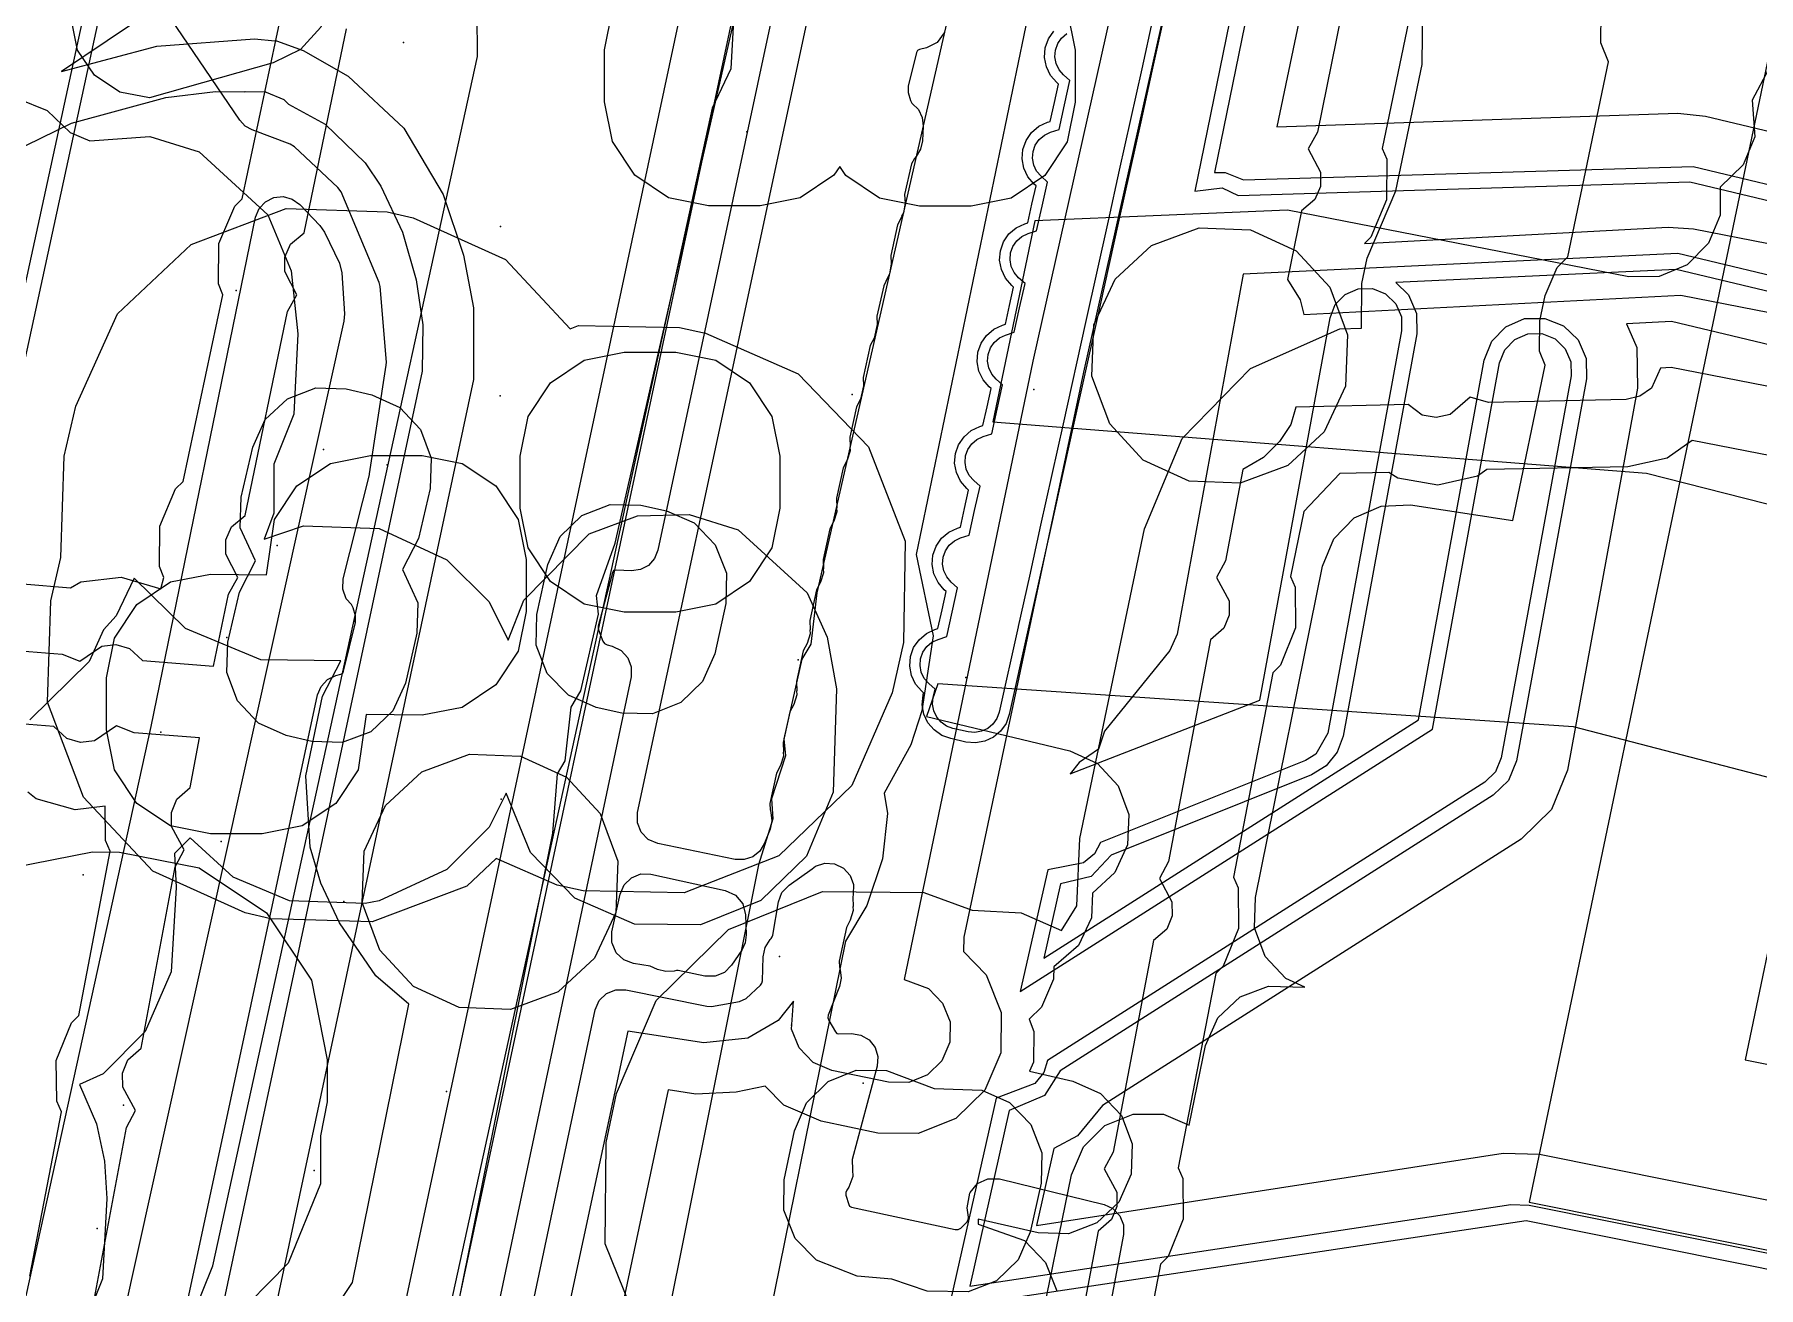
# Model space of a CAD drawing. Header units: metres. Extents: x 3158 to 3711, y 9867 to 11440.
# Drawn here: x 3310.33 to 3343.52, y 10515.22 to 10539.34 of the extents above; entities that cross this region are included whole.
import ezdxf

# ---------------------------------------------------------------- set-up
doc = ezdxf.new("R2010")
doc.units = ezdxf.units.M
for name, color, linetype in [('AI_GREENING_EXCLUSIONS', 1, 'Continuous'), ('AI_GREENING_LAWN', 82, 'Continuous'), ('AI_GREENING_REJECTED', 6, 'Continuous')]:
    doc.layers.add(name, color=color, linetype=linetype)

msp = doc.modelspace()

# ---------------------------------------------------------------- linework, layer by layer
at = {"layer": 'AI_GREENING_EXCLUSIONS'}
for points in [[(3315.06, 10490.503), (3314.541, 10492.096), (3314.329, 10493.786), (3314.428, 10495.444), (3314.763, 10497.442), (3326.631, 10553.066), (3330.705, 10571.882), (3330.889, 10572.279), (3331.412, 10574.727), (3333.727, 10585.666), (3333.732, 10585.987), (3333.856, 10586.277), (3340.115, 10615.856), (3342.696, 10628.452), (3345.114, 10641.077), (3347.369, 10653.731), (3348.966, 10663.414)], [(3314.112, 10490.184), (3313.551, 10491.961), (3313.33, 10493.842), (3313.442, 10495.608), (3313.786, 10497.655), (3325.653, 10553.272), (3329.727, 10572.092), (3329.924, 10572.547), (3330.434, 10574.935), (3332.749, 10585.875), (3332.754, 10586.196), (3332.878, 10586.485), (3339.136, 10616.06), (3341.715, 10628.646), (3344.13, 10641.258), (3346.383, 10653.9)], [(3315.533, 10500.158), (3320.309, 10523.963), (3320.397, 10525.102), (3320.545, 10525.353), (3320.658, 10526.39), (3320.849, 10526.701), (3321.186, 10528.177), (3321.149, 10528.538), (3321.507, 10529.542), (3326.947, 10553.44), (3327.062, 10554.432), (3327.238, 10554.719), (3327.551, 10556.094), (3327.85, 10557.475), (3327.812, 10557.804), (3328.126, 10558.747), (3339.507, 10611.281)], [(3315.533, 10500.158), (3320.309, 10523.963), (3320.397, 10525.102), (3320.545, 10525.353), (3320.658, 10526.39), (3320.849, 10526.701), (3321.186, 10528.177), (3321.149, 10528.538), (3321.507, 10529.542), (3326.947, 10553.44), (3327.062, 10554.432), (3327.238, 10554.719), (3327.551, 10556.094), (3327.85, 10557.475), (3327.812, 10557.804), (3328.126, 10558.747), (3339.507, 10611.281)], [(3343.393, 10610.327), (3332.051, 10557.975), (3331.951, 10556.911), (3331.763, 10556.598), (3331.153, 10553.854), (3331.19, 10553.493), (3330.833, 10552.492), (3325.392, 10528.588), (3325.277, 10527.599), (3325.103, 10527.315), (3324.754, 10525.781), (3324.787, 10525.452), (3324.521, 10524.622), (3324.542, 10524.24), (3324.267, 10523.356), (3318.85, 10496.355), (3321.615, 10461.896)], [(3343.393, 10610.327), (3332.051, 10557.975), (3331.951, 10556.911), (3331.763, 10556.598), (3331.153, 10553.854), (3331.19, 10553.493), (3330.833, 10552.492), (3325.392, 10528.588), (3325.277, 10527.599), (3325.103, 10527.315), (3324.754, 10525.781), (3324.787, 10525.452), (3324.521, 10524.622), (3324.542, 10524.24), (3324.267, 10523.356), (3318.85, 10496.355), (3321.615, 10461.896)], [(3329.258, 10581.5), (3321.428, 10544.867), (3321.158, 10544.019), (3320.362, 10542.704), (3319.566, 10541.945), (3318.767, 10541.44), (3317.833, 10541.086), (3313.083, 10539.992), (3312.606, 10539.807), (3310.844, 10538.624), (3312.683, 10539.109), (3314.561, 10539.256), (3314.956, 10539.215), (3314.971, 10539.215), (3314.975, 10539.213), (3314.984, 10539.212), (3315.5, 10539.026), (3316.368, 10538.533), (3317.437, 10537.536), (3318.196, 10536.255), (3318.585, 10535.089), (3318.778, 10534.072), (3318.779, 10532.696), (3311.048, 10496.484)], [(3313.348, 10514.615), (3313.759, 10515.636), (3318.856, 10538.914), (3318.851, 10539.745), (3319.261, 10540.766), (3321.448, 10550.751), (3321.538, 10551.169), (3321.53, 10552), (3321.937, 10553.023), (3325.084, 10567.632)], [(3349.719, 10567.629), (3339.107, 10516.861), (3358.07, 10513.052)], [(3336.347, 10566.595), (3333.997, 10554.958), (3333.764, 10554.42), (3333.44, 10553.255), (3333.071, 10552.611), (3332.534, 10551.977), (3332.26, 10551.777), (3329.923, 10541.959), (3327.303, 10529.328), (3327.631, 10527.761), (3327.41, 10526.32), (3327.198, 10525.665), (3326.685, 10524.736), (3326.754, 10524.344), (3326.657, 10523.472), (3326.355, 10522.572), (3325.942, 10521.886), (3324.088, 10512.737)], [(3338.747, 10565.366), (3334.962, 10547.539), (3332.671, 10536.322), (3333.197, 10536.387), (3333.502, 10536.237), (3342.199, 10536.503), (3347.447, 10535.248)], [(3339.04, 10565.303), (3335.256, 10547.478), (3333.05, 10536.679), (3333.251, 10536.682), (3333.608, 10536.54), (3342.269, 10536.795), (3347.516, 10535.54)], [(3340.018, 10565.096), (3334.251, 10537.562), (3341.97, 10537.821), (3342.502, 10537.767), (3347.749, 10536.513)], [(3338.365, 10563.468), (3338.048, 10562.755), (3337.483, 10562.218), (3337.006, 10562.034), (3336.833, 10561.493), (3333.946, 10548.106), (3330.529, 10532.838), (3328.219, 10521.96), (3328.212, 10521.687), (3328.65, 10521.239), (3328.941, 10520.514), (3328.933, 10519.734), (3328.626, 10519.016), (3328.068, 10518.471), (3327.344, 10518.18), (3326.564, 10518.189), (3325.477, 10518.417), (3324.758, 10518.724), (3324.396, 10519.095), (3323.839, 10518.975), (3323.06, 10518.941), (3322.531, 10519.022), (3317.468, 10495.18)], [(3352.431, 10563.493), (3343.266, 10519.6), (3355.986, 10517.041)], [(3344.384, 10547.372), (3325.624, 10548.176), (3323.798, 10539.838), (3323.733, 10538.676), (3323.378, 10537.92), (3318.295, 10514.708), (3318.23, 10513.546), (3317.875, 10512.79), (3314.541, 10497.542), (3314.474, 10496.392), (3314.104, 10495.524), (3314.477, 10495.509), (3315.2, 10495.69), (3315.961, 10495.731), (3316.869, 10495.605), (3317.682, 10495.674), (3318.748, 10495.345), (3320.069, 10495.102), (3320.239, 10495.186), (3321.82, 10495.333), (3335.961, 10502.366), (3336.616, 10502.562), (3337.298, 10502.525), (3344.957, 10500.769)], [(3332.97, 10548.321), (3329.551, 10533.05), (3327.07, 10521.148), (3327.54, 10520.971), (3327.813, 10520.692), (3327.958, 10520.33), (3327.954, 10519.94), (3327.801, 10519.581), (3327.522, 10519.308), (3327.16, 10519.163), (3326.77, 10519.167), (3325.682, 10519.396), (3325.323, 10519.549), (3325.05, 10519.829), (3324.905, 10520.191), (3324.941, 10520.727), (3324.648, 10520.357), (3324.059, 10520.02), (3323.212, 10519.929), (3321.751, 10520.154), (3316.608, 10496.181)], [(3310.133, 10533.021), (3313.082, 10546.629), (3309.027, 10543.435)], [(3335.756, 10541.04), (3335.029, 10537.459), (3334.853, 10537.137), (3335.088, 10536.685), (3335.087, 10536.412), (3334.981, 10536.16), (3334.721, 10535.94), (3334.453, 10534.622), (3334.698, 10534.229), (3334.768, 10533.946), (3342.026, 10534.317), (3349.447, 10532.872)], [(3309.879, 10533.265), (3311.457, 10540.545), (3307.806, 10538.192)], [(3322.045, 10514.248), (3321.317, 10516.058), (3321.337, 10518.009), (3321.533, 10518.95), (3322.298, 10520.744), (3323.691, 10522.11), (3325.501, 10522.839), (3327.452, 10522.819), (3328.382, 10522.48), (3329.326, 10522.431), (3330.105, 10522.088), (3330.397, 10522.567), (3330.453, 10523.861), (3331.701, 10529.822), (3332.426, 10531.56), (3333.743, 10532.905), (3335.464, 10533.669), (3335.88, 10533.685), (3335.888, 10534.541), (3335.99, 10535.031), (3336.543, 10536.33), (3337.05, 10538.757), (3337.067, 10540.479)], [(3336.951, 10540.39), (3336.279, 10537.142), (3336.364, 10536.934), (3336.361, 10536.153), (3336.059, 10535.434), (3335.936, 10535.311), (3341.785, 10535.627), (3342.275, 10535.593), (3349.695, 10534.148)], [(3330.213, 10539.799), (3330.365, 10539.034), (3330.365, 10538.034), (3330.213, 10537.269), (3329.779, 10536.62), (3329.13, 10536.186), (3328.365, 10536.034), (3327.365, 10536.034), (3326.6, 10536.186), (3325.951, 10536.62), (3325.831, 10536.798), (3325.716, 10536.626), (3325.067, 10536.192), (3324.302, 10536.04), (3323.302, 10536.04), (3322.537, 10536.192), (3321.888, 10536.626), (3321.454, 10537.275), (3321.302, 10538.04), (3321.302, 10539.04), (3321.302, 10539.04), (3321.454, 10539.806)], [(3307.339, 10528.991), (3311.022, 10528.688), (3311.218, 10528.798), (3311.993, 10528.889), (3312.757, 10528.667), (3312.815, 10528.886), (3312.731, 10529.095), (3312.739, 10529.875), (3313.044, 10530.593), (3313.189, 10530.735), (3313.952, 10534.327), (3313.868, 10534.536), (3313.875, 10535.316), (3314.181, 10536.034), (3314.326, 10536.176), (3315.089, 10539.768)], [(3332.06, 10539.61), (3331.843, 10538.633), (3331.627, 10537.658), (3331.627, 10537.658), (3331.627, 10537.658), (3331.41, 10536.68), (3331.194, 10535.705), (3331.194, 10535.705), (3331.194, 10535.705), (3330.761, 10533.753), (3330.761, 10533.753), (3330.328, 10531.8), (3330.328, 10531.799), (3329.895, 10529.848), (3329.895, 10529.847), (3329.678, 10528.87), (3329.462, 10527.895), (3329.462, 10527.895), (3329.462, 10527.895), (3329.462, 10527.894), (3329.097, 10526.249), (3329.034, 10526.077), (3328.93, 10525.928), (3328.79, 10525.81), (3328.624, 10525.733), (3328.444, 10525.701), (3328.262, 10525.717), (3327.969, 10525.782), (3327.797, 10525.845), (3327.648, 10525.949), (3327.53, 10526.089), (3327.453, 10526.255), (3327.421, 10526.435), (3327.437, 10526.617), (3327.447, 10526.663), (3327.412, 10526.694), (3327.292, 10526.834), (3327.213, 10526.999), (3327.179, 10527.18), (3327.193, 10527.363), (3327.255, 10527.536), (3327.255, 10527.536), (3327.36, 10527.687), (3327.5, 10527.806), (3327.666, 10527.884), (3327.722, 10527.902), (3327.802, 10528.262), (3327.802, 10528.263), (3327.88, 10528.616), (3327.845, 10528.647), (3327.725, 10528.786), (3327.646, 10528.952), (3327.612, 10529.133), (3327.626, 10529.316), (3327.688, 10529.489), (3327.793, 10529.64), (3327.933, 10529.759), (3328.099, 10529.837), (3328.155, 10529.855), (3328.235, 10530.214), (3328.235, 10530.215), (3328.235, 10530.215), (3328.235, 10530.215), (3328.313, 10530.568), (3328.278, 10530.6), (3328.158, 10530.739), (3328.079, 10530.904), (3328.045, 10531.085), (3328.059, 10531.268), (3328.121, 10531.441), (3328.226, 10531.593), (3328.366, 10531.711), (3328.532, 10531.789), (3328.588, 10531.807), (3328.668, 10532.167), (3328.668, 10532.168), (3328.668, 10532.168), (3328.668, 10532.168), (3328.746, 10532.521), (3328.711, 10532.552), (3328.591, 10532.691), (3328.512, 10532.857), (3328.478, 10533.038), (3328.492, 10533.221), (3328.554, 10533.394), (3328.658, 10533.545), (3328.799, 10533.664), (3328.965, 10533.742), (3329.021, 10533.76), (3329.101, 10534.121), (3329.101, 10534.121), (3329.101, 10534.121), (3329.179, 10534.473), (3329.144, 10534.505), (3329.024, 10534.644), (3328.945, 10534.81), (3328.911, 10534.99), (3328.925, 10535.173), (3328.987, 10535.347), (3329.091, 10535.498), (3329.232, 10535.616), (3329.398, 10535.695), (3329.454, 10535.712), (3329.534, 10536.073), (3329.612, 10536.426), (3329.577, 10536.457), (3329.457, 10536.597), (3329.378, 10536.762), (3329.344, 10536.943), (3329.358, 10537.126), (3329.42, 10537.299), (3329.524, 10537.45), (3329.665, 10537.569), (3329.831, 10537.647), (3329.887, 10537.665), (3329.967, 10538.026), (3329.967, 10538.026), (3330.045, 10538.379), (3330.01, 10538.41), (3329.89, 10538.549), (3329.811, 10538.715), (3329.777, 10538.895), (3329.791, 10539.079), (3329.853, 10539.252), (3329.957, 10539.403)], [(3331.864, 10539.654), (3331.648, 10538.676), (3331.431, 10537.701), (3331.431, 10537.701), (3331.431, 10537.701), (3331.215, 10536.724), (3330.999, 10535.748), (3330.999, 10535.748), (3330.999, 10535.748), (3330.566, 10533.796), (3330.566, 10533.796), (3330.133, 10531.843), (3330.132, 10531.842), (3329.7, 10529.891), (3329.699, 10529.89), (3329.483, 10528.913), (3329.267, 10527.938), (3329.267, 10527.938), (3329.267, 10527.938), (3329.266, 10527.937), (3328.902, 10526.292), (3328.857, 10526.17), (3328.782, 10526.063), (3328.682, 10525.979), (3328.564, 10525.924), (3328.435, 10525.901), (3328.305, 10525.912), (3328.012, 10525.977), (3327.89, 10526.022), (3327.783, 10526.097), (3327.699, 10526.197), (3327.644, 10526.315), (3327.621, 10526.444), (3327.633, 10526.574), (3327.668, 10526.734), (3327.545, 10526.844), (3327.46, 10526.943), (3327.403, 10527.062), (3327.379, 10527.191), (3327.389, 10527.321), (3327.433, 10527.445), (3327.433, 10527.445), (3327.508, 10527.553), (3327.608, 10527.638), (3327.727, 10527.694), (3327.893, 10527.746), (3327.997, 10528.219), (3327.998, 10528.22), (3328.101, 10528.687), (3327.978, 10528.796), (3327.893, 10528.896), (3327.836, 10529.014), (3327.812, 10529.143), (3327.822, 10529.274), (3327.866, 10529.398), (3327.941, 10529.506), (3328.041, 10529.59), (3328.16, 10529.646), (3328.325, 10529.699), (3328.43, 10530.171), (3328.43, 10530.172), (3328.43, 10530.172), (3328.43, 10530.172), (3328.534, 10530.64), (3328.411, 10530.749), (3328.326, 10530.848), (3328.269, 10530.967), (3328.245, 10531.096), (3328.255, 10531.227), (3328.299, 10531.35), (3328.374, 10531.458), (3328.474, 10531.543), (3328.593, 10531.599), (3328.758, 10531.651), (3328.863, 10532.124), (3328.863, 10532.125), (3328.863, 10532.125), (3328.863, 10532.125), (3328.967, 10532.592), (3328.844, 10532.702), (3328.759, 10532.801), (3328.702, 10532.919), (3328.678, 10533.048), (3328.688, 10533.179), (3328.732, 10533.303), (3328.807, 10533.411), (3328.907, 10533.496), (3329.026, 10533.551), (3329.191, 10533.604), (3329.296, 10534.077), (3329.296, 10534.077), (3329.296, 10534.077), (3329.4, 10534.545), (3329.277, 10534.654), (3329.192, 10534.754), (3329.135, 10534.872), (3329.111, 10535.001), (3329.121, 10535.132), (3329.165, 10535.255), (3329.24, 10535.363), (3329.34, 10535.448), (3329.459, 10535.504), (3329.624, 10535.557), (3329.729, 10536.03), (3329.729, 10536.03), (3329.833, 10536.497), (3329.71, 10536.607), (3329.624, 10536.706), (3329.568, 10536.824), (3329.544, 10536.953), (3329.554, 10537.084), (3329.598, 10537.208), (3329.673, 10537.316), (3329.773, 10537.401), (3329.892, 10537.457), (3330.057, 10537.509), (3330.162, 10537.982), (3330.162, 10537.982), (3330.266, 10538.45), (3330.143, 10538.559), (3330.057, 10538.659), (3330.001, 10538.777), (3329.976, 10538.906), (3329.987, 10539.037), (3330.031, 10539.161), (3330.105, 10539.268), (3330.206, 10539.353)], [(3329.646, 10514.215), (3330.297, 10517.384), (3330.524, 10517.923), (3330.94, 10518.334), (3331.482, 10518.555), (3332.068, 10518.551), (3332.56, 10518.344), (3332.873, 10519.876), (3333.114, 10520.41), (3333.54, 10520.811), (3334.087, 10521.018), (3334.788, 10520.996), (3334.421, 10521.164), (3334.022, 10521.592), (3333.817, 10522.14), (3333.837, 10522.725), (3335.126, 10529.105), (3335.344, 10529.627), (3335.739, 10530.03), (3336.256, 10530.259), (3336.82, 10530.281), (3338.793, 10529.981), (3339.417, 10532.971), (3339.309, 10533.24), (3339.314, 10533.826), (3339.417, 10534.315), (3339.646, 10534.854), (3339.853, 10535.057), (3340.636, 10538.808), (3340.487, 10539.178), (3340.493, 10539.764)], [(3306.839, 10527.727), (3310.858, 10527.409), (3311.2, 10527.273), (3311.62, 10527.561), (3311.891, 10527.593), (3312.154, 10527.519), (3312.403, 10527.287), (3313.774, 10527.178), (3314.063, 10528.562), (3314.241, 10528.883), (3314.008, 10529.336), (3314.011, 10529.609), (3314.118, 10529.861), (3314.38, 10530.079), (3315.2, 10534.003), (3315.378, 10534.324), (3315.145, 10534.777), (3315.148, 10535.05), (3315.255, 10535.302), (3315.517, 10535.52), (3316.337, 10539.444)], [(3343.718, 10538.664), (3343.403, 10538.071), (3343.454, 10537.369), (3343.232, 10536.827), (3342.783, 10536.396), (3342.785, 10535.86), (3342.563, 10535.319), (3342.151, 10534.903), (3341.611, 10534.677), (3341.026, 10534.675), (3334.454, 10535.954), (3329.59, 10535.752), (3328.779, 10531.878), (3341.367, 10530.892), (3348.613, 10529.048)], [(3309.287, 10536.779), (3311.039, 10537.631), (3312.856, 10538.125), (3313.808, 10538.237), (3314.374, 10538.235), (3314.38, 10538.238), (3314.77, 10538.236), (3314.774, 10538.234), (3314.777, 10538.234), (3314.789, 10538.228), (3315.13, 10538.084), (3315.219, 10537.995), (3315.921, 10537.613), (3316.695, 10536.865), (3316.992, 10536.415), (3317.41, 10535.531), (3317.675, 10534.616), (3317.805, 10533.748), (3317.792, 10532.859), (3310.067, 10496.678)], [(3309.418, 10538.338), (3310.572, 10537.871), (3311.012, 10537.45), (3311.389, 10537.288), (3312.546, 10537.376), (3313.494, 10537.075), (3314.82, 10535.865), (3315.266, 10534.79), (3315.399, 10533.573), (3315.322, 10532.028), (3314.937, 10531.067), (3314.937, 10530.12), (3314.748, 10529.624), (3315.505, 10529.882), (3316.963, 10529.828), (3318.268, 10529.225), (3319.078, 10528.415), (3319.445, 10527.675), (3319.746, 10528.445), (3321.005, 10529.724), (3321.936, 10530.074), (3322.931, 10530.1), (3323.879, 10529.8), (3325.205, 10528.59), (3325.59, 10527.734), (3325.772, 10526.744), (3325.707, 10524.753), (3325.192, 10523.521), (3324.315, 10522.666), (3323.15, 10522.196), (3321.881, 10522.213), (3320.731, 10522.711), (3319.875, 10523.588), (3319.41, 10524.732), (3319.078, 10524.076), (3318.268, 10523.265), (3316.963, 10522.663), (3316.692, 10522.608), (3315.234, 10522.663), (3314.15, 10523.116), (3313.321, 10523.873), (3313.019, 10523.57), (3313.051, 10522.92), (3312.958, 10521.294), (3312.459, 10520.143), (3311.649, 10519.333), (3311.192, 10519.125), (3311.521, 10518.365), (3311.676, 10517.646), (3311.716, 10516.929), (3311.638, 10515.384), (3311.169, 10514.219)], [(3347.121, 10533.887), (3341.97, 10535.118), (3333.603, 10534.721), (3332.332, 10527.795), (3332.188, 10527.481), (3330.931, 10525.925), (3330.817, 10525.578), (3330.444, 10525.323), (3330.268, 10525.104), (3333.924, 10526.52), (3335.275, 10533.883), (3335.375, 10534.137), (3335.566, 10534.333), (3335.816, 10534.441), (3336.09, 10534.445), (3336.343, 10534.344), (3336.539, 10534.154), (3336.648, 10533.903), (3336.652, 10533.63), (3335.232, 10525.887), (3335.003, 10525.486), (3334.803, 10525.364), (3330.851, 10523.783), (3330.738, 10523.566), (3330.529, 10523.39), (3329.836, 10523.26), (3329.306, 10520.913), (3337.246, 10525.964), (3338.539, 10533.016), (3338.64, 10533.269), (3338.83, 10533.465), (3339.081, 10533.574), (3339.354, 10533.578), (3339.608, 10533.477), (3339.804, 10533.287), (3339.912, 10533.036), (3339.916, 10532.763), (3338.568, 10525.411), (3338.46, 10525.146), (3338.255, 10524.946), (3329.831, 10519.588), (3329.761, 10519.354), (3329.588, 10519.143), (3328.843, 10518.86), (3327.983, 10515.052)], [(3347.051, 10533.595), (3341.942, 10534.816), (3336.543, 10534.56), (3336.786, 10534.324), (3336.941, 10533.966), (3336.947, 10533.576), (3335.527, 10525.833), (3335.412, 10525.519), (3335.2, 10525.26), (3334.914, 10525.085), (3331.057, 10523.542), (3330.673, 10523.127), (3330.082, 10522.986), (3329.759, 10521.557), (3336.974, 10526.146), (3338.244, 10533.07), (3338.388, 10533.432), (3338.66, 10533.712), (3339.018, 10533.867), (3339.408, 10533.873), (3339.771, 10533.729), (3340.051, 10533.457), (3340.206, 10533.099), (3340.212, 10532.709), (3338.863, 10525.356), (3338.709, 10524.978), (3338.416, 10524.693), (3330.079, 10519.39), (3329.778, 10518.911), (3329.097, 10518.624), (3328.334, 10515.244), (3338.758, 10516.812), (3339.108, 10516.804), (3346.937, 10515.229)], [(3346.819, 10532.622), (3341.848, 10533.811), (3340.984, 10533.77), (3341.183, 10533.309), (3341.195, 10532.529), (3339.847, 10525.176), (3339.538, 10524.419), (3338.953, 10523.849), (3330.89, 10518.721), (3330.413, 10518.139), (3329.957, 10517.894), (3329.623, 10516.414), (3338.606, 10517.8), (3339.305, 10517.784), (3347.134, 10516.209)], [(3349.179, 10531.498), (3341.843, 10532.926), (3341.638, 10532.915), (3341.465, 10532.53), (3341.241, 10532.373), (3340.975, 10532.313), (3338.326, 10532.252), (3337.973, 10532.353), (3337.584, 10532.023), (3337.318, 10531.963), (3337.049, 10532.01), (3336.777, 10532.216), (3334.615, 10532.166), (3334.521, 10531.83), (3334.302, 10531.502), (3333.993, 10531.194), (3333.596, 10530.965), (3333.262, 10529.207), (3333.09, 10528.882), (3333.331, 10528.433), (3333.333, 10528.16), (3333.231, 10527.907), (3332.973, 10527.684), (3332.162, 10523.418), (3331.989, 10523.093), (3332.23, 10522.644), (3332.232, 10522.371), (3332.13, 10522.118), (3331.872, 10521.895), (3331.098, 10517.824), (3330.926, 10517.499), (3331.167, 10517.05), (3331.169, 10516.777), (3331.067, 10516.524), (3330.809, 10516.301), (3330.035, 10512.23)], [(3348.931, 10530.221), (3342.249, 10531.523), (3341.767, 10531.184), (3341.005, 10531.014), (3338.294, 10530.963), (3338.11, 10530.834), (3337.348, 10530.664), (3336.579, 10530.798), (3336.408, 10530.907), (3335.459, 10530.885), (3334.766, 10530.154), (3334.515, 10528.905), (3334.603, 10528.697), (3334.61, 10527.917), (3334.318, 10527.194), (3334.175, 10527.049), (3333.415, 10523.116), (3333.503, 10522.909), (3333.51, 10522.128), (3333.217, 10521.405), (3333.075, 10521.26), (3332.352, 10517.522), (3332.44, 10517.315), (3332.446, 10516.535), (3332.154, 10515.811), (3332.011, 10515.666), (3331.288, 10511.929)], [(3315.87, 10514.449), (3316.447, 10515.312), (3317.534, 10520.673), (3316.899, 10521.219), (3316.198, 10522.236), (3315.841, 10522.999), (3315.637, 10523.692), (3315.55, 10525.066), (3315.874, 10526.598), (3316.224, 10527.281), (3314.681, 10527.297), (3313.236, 10527.901), (3312.247, 10528.869), (3311.9, 10528.147), (3311.652, 10527.879), (3311.379, 10527.267), (3310.235, 10526.143)], [(3347.023, 10524.172), (3339.964, 10526.007), (3327.722, 10526.837), (3327.505, 10526.206), (3330.265, 10525.547), (3330.797, 10525.303), (3331.195, 10524.874), (3331.398, 10524.325), (3331.376, 10523.74), (3331.131, 10523.208), (3330.699, 10522.809), (3330.677, 10522.331), (3330.428, 10521.802), (3329.952, 10521.393), (3329.949, 10521.151), (3329.717, 10520.614), (3329.478, 10520.382), (3329.572, 10520.142), (3329.563, 10519.557), (3329.487, 10519.381), (3330.318, 10519.192), (3330.852, 10518.953), (3331.255, 10518.528), (3331.464, 10517.981), (3331.447, 10517.396), (3331.208, 10516.862), (3330.783, 10516.46), (3330.237, 10516.251), (3329.652, 10516.267), (3328.498, 10516.53), (3328.495, 10516.438), (3329.392, 10516.123), (3329.797, 10515.7), (3330.01, 10515.155)], [(3311.442, 10514.806), (3312.097, 10518.299), (3312.268, 10518.624), (3312.026, 10519.072), (3312.023, 10519.345), (3312.125, 10519.599), (3312.382, 10519.823), (3313.037, 10523.316), (3313.209, 10523.641), (3312.966, 10524.089), (3312.963, 10524.362), (3313.065, 10524.615), (3313.322, 10524.839), (3313.502, 10525.796), (3312.243, 10525.895), (3311.902, 10526.031), (3311.482, 10525.743), (3311.21, 10525.711), (3310.948, 10525.785), (3310.698, 10526.017), (3306.678, 10526.335)], [(3310.238, 10515.438), (3310.843, 10518.597), (3310.754, 10518.805), (3310.745, 10519.585), (3311.036, 10520.309), (3311.178, 10520.454), (3311.783, 10523.614), (3311.694, 10523.821), (3311.687, 10524.483), (3311.108, 10524.415), (3310.357, 10524.627), (3310.198, 10524.753)], [(3309.911, 10523.3), (3311.442, 10523.605), (3311.964, 10523.6), (3313.495, 10523.295), (3314.793, 10522.428), (3315.66, 10521.131), (3315.964, 10519.6), (3315.964, 10518.794), (3315.833, 10518.135), (3315.833, 10517.21), (3315.213, 10515.688), (3314.09, 10514.544)], [(3328.331, 10514.899), (3339.049, 10516.51), (3346.877, 10514.934)]]:
    msp.add_lwpolyline(points, dxfattribs=at)
for points in [[(3312.543, 10538.116), (3311.969, 10538.228), (3311.481, 10538.552), (3311.154, 10539.037), (3311.038, 10539.611), (3311.15, 10540.185), (3311.474, 10540.673), (3311.959, 10541), (3312.695, 10541.287), (3314.177, 10541.698), (3314.761, 10541.73), (3315.313, 10541.535), (3315.749, 10541.145), (3316.002, 10540.617), (3316.033, 10540.032), (3315.839, 10539.48), (3315.448, 10539.045), (3314.92, 10538.792), (3312.543, 10538.116)], [(3310.579, 10526.482), (3310.64, 10528.432), (3310.835, 10529.271), (3310.896, 10531.219), (3311.12, 10532.182), (3311.923, 10533.96), (3313.345, 10535.295), (3315.17, 10535.985), (3317.12, 10535.923), (3317.615, 10535.809), (3319.393, 10535.005), (3320.643, 10533.674), (3320.8, 10533.735), (3322.749, 10533.697), (3323.246, 10533.587), (3325.032, 10532.806), (3326.384, 10531.399), (3327.095, 10529.583), (3327.057, 10527.632), (3326.844, 10526.665), (3326.063, 10524.879), (3324.656, 10523.527), (3322.838, 10522.816), (3320.889, 10522.854), (3320.392, 10522.964), (3319.219, 10523.477), (3318.651, 10522.944), (3316.826, 10522.255), (3314.876, 10522.316), (3314.382, 10522.431), (3312.604, 10523.234), (3311.268, 10524.657), (3310.579, 10526.482)], [(3333.739, 10535.579), (3334.621, 10535.17), (3335.268, 10534.471), (3335.609, 10533.554), (3335.57, 10532.568), (3335.161, 10531.686), (3334.462, 10531.039), (3333.545, 10530.698), (3332.559, 10530.737), (3331.677, 10531.146), (3331.03, 10531.845), (3330.689, 10532.762), (3330.728, 10533.748), (3331.137, 10534.63), (3331.836, 10535.277), (3332.753, 10535.618), (3333.739, 10535.579)], [(3323.443, 10533.067), (3324.092, 10532.634), (3324.526, 10531.985), (3324.678, 10531.219), (3324.678, 10530.219), (3324.526, 10529.454), (3324.092, 10528.805), (3323.443, 10528.372), (3322.678, 10528.219), (3321.678, 10528.219), (3320.912, 10528.372), (3320.264, 10528.805), (3319.83, 10529.454), (3319.678, 10530.219), (3319.678, 10531.219), (3319.83, 10531.985), (3320.264, 10532.634), (3320.912, 10533.067), (3321.678, 10533.219), (3322.678, 10533.219), (3323.443, 10533.067)], [(3314.05, 10527.641), (3314.273, 10528.604), (3314.582, 10529.202), (3314.287, 10529.843), (3314.306, 10530.428), (3314.529, 10531.391), (3314.77, 10531.925), (3315.197, 10532.325), (3315.744, 10532.532), (3316.329, 10532.514), (3316.824, 10532.399), (3317.358, 10532.158), (3317.758, 10531.731), (3317.965, 10531.184), (3317.947, 10530.599), (3317.723, 10529.635), (3317.414, 10529.038), (3317.709, 10528.397), (3317.691, 10527.812), (3317.467, 10526.848), (3317.226, 10526.315), (3316.8, 10525.914), (3316.252, 10525.708), (3315.667, 10525.726), (3315.172, 10525.841), (3314.639, 10526.082), (3314.238, 10526.508), (3314.031, 10527.056), (3314.05, 10527.641)], [(3315.379, 10530.647), (3316.028, 10531.08), (3316.793, 10531.232), (3317.793, 10531.232), (3318.559, 10531.08), (3319.207, 10530.647), (3319.641, 10529.998), (3319.793, 10529.232), (3319.793, 10528.232), (3319.641, 10527.467), (3319.207, 10526.818), (3318.559, 10526.385), (3317.793, 10526.232), (3316.712, 10526.248), (3316.56, 10525.185), (3316.126, 10524.536), (3315.477, 10524.102), (3314.712, 10523.95), (3313.712, 10523.95), (3312.947, 10524.102), (3312.298, 10524.536), (3311.864, 10525.185), (3311.712, 10525.95), (3311.712, 10526.95), (3311.864, 10527.715), (3312.298, 10528.364), (3312.947, 10528.798), (3313.712, 10528.95), (3314.793, 10528.934), (3314.945, 10529.998), (3315.379, 10530.647)], [(3323.031, 10529.935), (3323.436, 10529.513), (3323.65, 10528.968), (3323.638, 10528.382), (3323.426, 10527.416), (3323.192, 10526.88), (3322.77, 10526.475), (3322.225, 10526.261), (3321.639, 10526.273), (3321.143, 10526.382), (3320.607, 10526.617), (3320.201, 10527.039), (3319.988, 10527.584), (3320, 10528.169), (3320.212, 10529.135), (3320.446, 10529.671), (3320.868, 10530.076), (3321.413, 10530.29), (3321.999, 10530.278), (3322.495, 10530.169), (3323.031, 10529.935)], [(3319.687, 10525.447), (3320.568, 10525.038), (3321.216, 10524.339), (3321.557, 10523.422), (3321.518, 10522.436), (3321.109, 10521.554), (3320.409, 10520.907), (3319.493, 10520.566), (3318.506, 10520.605), (3317.625, 10521.014), (3316.978, 10521.713), (3316.636, 10522.63), (3316.676, 10523.616), (3317.085, 10524.498), (3317.784, 10525.145), (3318.701, 10525.486), (3319.687, 10525.447)], [(3324.959, 10518.232), (3325.189, 10518.771), (3325.607, 10519.181), (3326.15, 10519.399), (3326.735, 10519.393), (3327.651, 10519.049), (3328.568, 10519.014), (3329.104, 10518.779), (3329.509, 10518.356), (3329.721, 10517.81), (3329.708, 10517.225), (3329.499, 10516.282), (3329.266, 10515.75), (3328.848, 10515.346), (3328.308, 10515.132), (3327.517, 10515.144), (3326.838, 10515.375), (3326.17, 10515.436), (3325.385, 10515.745), (3324.975, 10516.163), (3324.756, 10516.706), (3324.762, 10517.291), (3324.959, 10518.232)]]:
    msp.add_lwpolyline(points, close=True, dxfattribs=at)
at = {"layer": 'AI_GREENING_LAWN'}
for points in [[(3330.281, 10566.584), (3322.332, 10529.409), (3322.266, 10529.247), (3322.149, 10529.118), (3321.994, 10529.037), (3321.821, 10529.014), (3321.526, 10529.027), (3321.477, 10529.018), (3321.455, 10528.974), (3321.182, 10527.95), (3321.178, 10527.912), (3321.186, 10527.874), (3321.272, 10527.656), (3321.303, 10527.612), (3321.351, 10527.586), (3321.449, 10527.561), (3321.62, 10527.48), (3321.749, 10527.341), (3321.817, 10527.163), (3321.814, 10526.973), (3315.12, 10495.319)], [(3327.843, 10539.367), (3327.707, 10539.182), (3327.501, 10539.077), (3327.368, 10539.045), (3327.33, 10539.028), (3327.313, 10538.99), (3327.15, 10538.342), (3327.151, 10538.218), (3327.192, 10538.064), (3327.218, 10538.016), (3327.226, 10538.011), (3327.347, 10537.893), (3327.422, 10537.74), (3327.441, 10537.572), (3327.426, 10537.291), (3327.39, 10537.13), (3327.303, 10536.99), (3327.271, 10536.952), (3327.216, 10536.845), (3327.082, 10536.258), (3327.09, 10536.093), (3327.062, 10535.905), (3327.024, 10535.838), (3327.03, 10535.835), (3326.947, 10535.672), (3326.813, 10535.085), (3326.821, 10534.92), (3326.793, 10534.732), (3326.755, 10534.666), (3326.761, 10534.663), (3326.678, 10534.5), (3326.544, 10533.913), (3326.551, 10533.752), (3326.493, 10533.493), (3326.415, 10533.349), (3326.28, 10532.736), (3326.289, 10532.575), (3326.232, 10532.314), (3326.157, 10532.172), (3326.027, 10531.584), (3326.032, 10531.401), (3326.026, 10531.401), (3326.033, 10531.325), (3325.977, 10531.143), (3325.9, 10530.997), (3325.77, 10530.409), (3325.776, 10530.226), (3325.769, 10530.226), (3325.776, 10530.149), (3325.72, 10529.968), (3325.643, 10529.822), (3325.513, 10529.233), (3325.519, 10529.051), (3325.512, 10529.051), (3325.519, 10528.974), (3325.464, 10528.792), (3325.386, 10528.646), (3325.257, 10528.058), (3325.262, 10527.876), (3325.256, 10527.875), (3325.262, 10527.799), (3325.207, 10527.617), (3325.13, 10527.471), (3325, 10526.883), (3325.005, 10526.7), (3324.999, 10526.7), (3325.005, 10526.623), (3324.95, 10526.442), (3324.873, 10526.296), (3324.743, 10525.707), (3324.748, 10525.524), (3324.742, 10525.524), (3324.749, 10525.447), (3324.693, 10525.266), (3324.616, 10525.12), (3324.486, 10524.531), (3324.49, 10524.41), (3324.505, 10524.358), (3324.523, 10524.199), (3324.49, 10524.041), (3324.385, 10523.769), (3324.295, 10523.619), (3324.158, 10523.509), (3323.993, 10523.454), (3323.818, 10523.459), (3322.326, 10523.766), (3322.145, 10523.842), (3322.008, 10523.982), (3321.935, 10524.164), (3321.938, 10524.36), (3331.003, 10566.614)], [(3309.382, 10496.821), (3315.775, 10526.623), (3315.844, 10526.789), (3315.968, 10526.92), (3316.13, 10526.999), (3316.223, 10527.026), (3316.26, 10527.043), (3316.276, 10527.08), (3316.507, 10528.021), (3316.505, 10528.144), (3316.463, 10528.301), (3316.427, 10528.367), (3316.328, 10528.475), (3316.26, 10528.661), (3316.27, 10528.858), (3316.775, 10530.858), (3316.779, 10530.882), (3317.1, 10532.969), (3317.102, 10533.027), (3316.983, 10534.486), (3316.964, 10534.563), (3316.228, 10536.305), (3316.17, 10536.389), (3315.334, 10537.176), (3315.25, 10537.228), (3314.517, 10537.5), (3314.382, 10537.575), (3314.277, 10537.688), (3312.18, 10540.778)], [(3306.726, 10499.416), (3312.573, 10526.014), (3312.574, 10526.018), (3314.581, 10535.819), (3314.649, 10535.986), (3314.771, 10536.118), (3314.933, 10536.199), (3315.112, 10536.217), (3315.286, 10536.17), (3315.432, 10536.064), (3315.822, 10535.658), (3315.911, 10535.529), (3316.198, 10534.935), (3316.247, 10534.747), (3316.294, 10533.957), (3316.283, 10533.819), (3309.754, 10504.381)], [(3315.777, 10495.33), (3321.124, 10520.561), (3321.2, 10520.74), (3321.339, 10520.876), (3321.519, 10520.949), (3321.713, 10520.948), (3323.273, 10520.63), (3323.364, 10520.629), (3323.903, 10520.721), (3324.028, 10520.782), (3324.305, 10521.036), (3324.333, 10521.074), (3324.343, 10521.12), (3324.355, 10521.584), (3324.393, 10521.761), (3324.492, 10521.914), (3324.512, 10521.935), (3324.532, 10521.965), (3324.543, 10521.999), (3324.65, 10522.638), (3324.719, 10522.821), (3324.855, 10522.964), (3325.3, 10523.278), (3325.302, 10523.276), (3325.366, 10523.329), (3325.546, 10523.386), (3325.734, 10523.372), (3325.904, 10523.29), (3326.031, 10523.15), (3326.097, 10522.973), (3326.093, 10522.784), (3326.082, 10522.732), (3326.089, 10522.55), (3326.082, 10522.55), (3326.089, 10522.473), (3326.035, 10522.291), (3325.959, 10522.145), (3325.821, 10521.502), (3325.821, 10521.502), (3325.825, 10521.381), (3325.84, 10521.332), (3325.859, 10521.17), (3325.825, 10521.01), (3325.611, 10520.46), (3325.603, 10520.409), (3325.619, 10520.359), (3325.748, 10520.137), (3325.775, 10520.106), (3325.815, 10520.1), (3326.056, 10520.106), (3326.238, 10520.077), (3326.397, 10519.983), (3326.512, 10519.838), (3326.566, 10519.662), (3326.552, 10519.478), (3326.074, 10517.683), (3326.077, 10517.481), (3326.076, 10517.481), (3326.085, 10517.352), (3326.006, 10517.149), (3325.967, 10517.091), (3325.949, 10517.044), (3325.952, 10516.993), (3326.004, 10516.817), (3326.022, 10516.78), (3326.06, 10516.765), (3328.057, 10516.331), (3328.113, 10516.333), (3328.162, 10516.361), (3328.277, 10516.473), (3328.306, 10516.518), (3328.312, 10516.571), (3328.289, 10516.75), (3328.337, 10517.036), (3328.341, 10517.045), (3328.482, 10517.218), (3328.684, 10517.312), (3328.908, 10517.308), (3330.922, 10516.815), (3331.093, 10516.737), (3331.223, 10516.6), (3331.294, 10516.426), (3331.294, 10516.237), (3330.846, 10513.847)]]:
    msp.add_lwpolyline(points, dxfattribs=at)
msp.add_lwpolyline([(3323.825, 10522.769), (3323.965, 10522.6), (3324.02, 10522.388), (3324.032, 10522.007), (3324.012, 10521.853), (3323.947, 10521.712), (3323.75, 10521.421), (3323.611, 10521.283), (3323.43, 10521.209), (3323.234, 10521.21), (3322.722, 10521.317), (3322.686, 10521.319), (3322.646, 10521.309), (3322.481, 10521.297), (3322.321, 10521.339), (3322.182, 10521.402), (3321.861, 10521.452), (3321.673, 10521.522), (3321.527, 10521.661), (3321.448, 10521.846), (3321.445, 10521.861), (3321.446, 10522.066), (3321.601, 10522.79), (3321.679, 10522.97), (3321.819, 10523.106), (3322.001, 10523.177), (3322.197, 10523.174), (3323.627, 10522.861), (3323.825, 10522.769)], close=True, dxfattribs=at)
at = {"layer": 'AI_GREENING_REJECTED'}
for p in [(3317.43, 10539.18), (3324.04, 10537.46), (3319.3, 10535.64), (3314.21, 10534.41), (3329.57, 10532.5), (3319.29, 10532.38), (3326.07, 10532.41), (3315.89, 10531.35), (3317.12, 10531.05), (3315, 10529.5), (3316.49, 10528.04), (3314.03, 10527.73), (3325.03, 10527.3), (3328.26, 10526.96), (3312.76, 10525.91), (3319.31, 10524.62), (3313.92, 10523.8), (3311.26, 10523.16), (3316.28, 10522.65), (3324.67, 10521.59), (3324.9, 10520.27), (3318.26, 10518.99), (3326.28, 10519.15), (3312.04, 10518.73), (3315.71, 10517.47), (3311.53, 10516.35)]:
    msp.add_point(p, dxfattribs=at)

doc.saveas('drawing.dxf')
